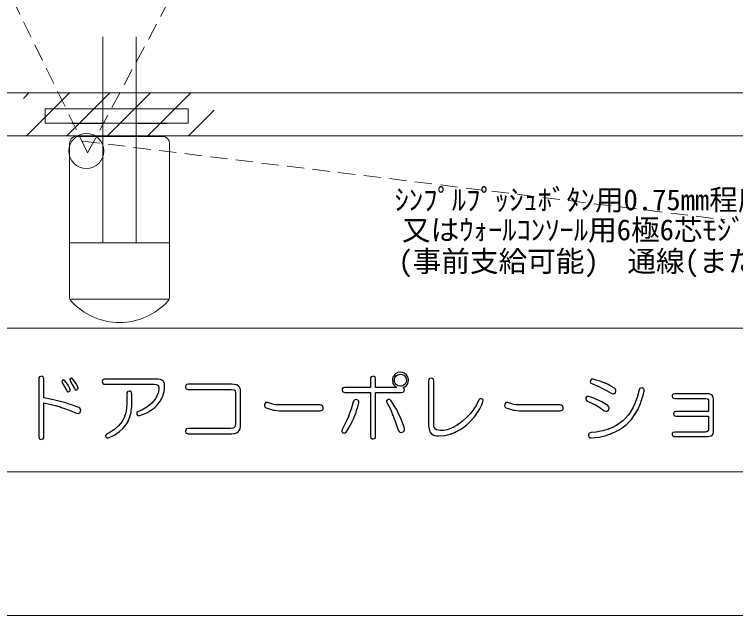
# Model space of a CAD drawing. Units: millimetres, scale not verified. Extents: x -6147 to 6028, y -4253 to 4222.
# Drawn here: x -4529 to -3018, y -4253 to -2993 of the extents above; entities that cross this region are included whole.
import ezdxf
from ezdxf.enums import TextEntityAlignment as Align

# ---------------------------------------------------------------- set-up
doc = ezdxf.new("R2010")
doc.units = ezdxf.units.MM
doc.header["$LTSCALE"] = 30
doc.linetypes.add('DASHED1', pattern=[1.8, 1.2, -0.6])
for name, color, linetype, lineweight in [('0-0', 7, 'Continuous', 18), ('0-2__2-4_', 7, 'Continuous', 18), ('0-4__7-0_ジャムアングル', 7, 'Continuous', 18), ('0-9__A-2_', 7, 'Continuous', 18), ('0-C__A-3_', 7, 'Continuous', 18), ('0-D__2-3_配線', 7, 'DASHED1', 18)]:
    doc.layers.add(name, color=color, linetype=linetype, lineweight=lineweight)
doc.layers.add('0-3__0-0_枠線', color=7, linetype='Continuous')
doc.styles.add('ＭＳ ゴシック', font='')
doc.styles.get('ＭＳ ゴシック').set_extended_font_data('MS Gothic')

msp = doc.modelspace()

# ---------------------------------------------------------------- linework, layer by layer
at = {"layer": '0-0'}
for p, q in [((-4399.03, -3248.76), (-4219.03, -3248.76)), ((-4414.03, -3263.76), (-4414.03, -3584.13)), ((-4204.03, -3263.76), (-4204.03, -3584.13)), ((-4204.03, -3471.76), (-4414.03, -3471.76)), ((-4274, -3471.76), (-4344.03, -3471.76)), ((-4205.13, -3589.76), (-4412.93, -3589.76))]:
    msp.add_line(p, q, dxfattribs=at)
at = {"layer": '0-0', "color": 6}
for p, q in [((-6146.69, -3650.84), (6003.71, -3650.84)), ((-6146.69, -3951.85), (-1050.13, -3951.85)), ((6027.79, -4252.87), (-6146.69, -4252.87))]:
    msp.add_line(p, q, dxfattribs=at)
at = {"layer": '0-0'}
for centre, radius, start, end in [((-4399.03, -3263.76), 15, 90, 180), ((-4219.03, -3263.76), 15, 0, 90), ((-4399.03, -3584.13), 15, 180, 222.46372), ((-4309.03, -3501.76), 137, 222.46372, 317.53628), ((-4219.03, -3584.13), 15, 317.53628, 0)]:
    msp.add_arc(centre, radius, start, end, dxfattribs=at)
at = {"layer": '0-2__2-4_', "color": 5}
for p, q in [((-4510.65, -3169.27), (-4498.91, -3157.53)), ((-4504.06, -3247.53), (-4414.06, -3157.53)), ((-4419.21, -3247.53), (-4329.21, -3157.53)), ((-4334.36, -3247.53), (-4244.36, -3157.53)), ((-4249.5, -3247.53), (-4159.5, -3157.53)), ((-4164.65, -3247.53), (-4110.65, -3193.53))]:
    msp.add_line(p, q, dxfattribs=at)
at = {"layer": '0-3__0-0_枠線'}
msp.add_line((-4293.6, -3786.09), (-4293.9, -3788.92), dxfattribs=at)
for points in [[(-3783.04, -3774.62), (-3836.69, -3774.62), (-3840.26, -3775.36), (-3841.16, -3775.96), (-3842.2, -3777.6), (-3842.65, -3779.98), (-3841.75, -3783.26), (-3841.16, -3784.01), (-3839.22, -3785.05), (-3836.69, -3785.35), (-3783.04, -3785.35), (-3783.04, -3876.55), (-3782.29, -3880.13), (-3781.69, -3881.03), (-3780.05, -3882.22), (-3777.67, -3882.52), (-3774.39, -3881.62), (-3773.65, -3881.03), (-3772.6, -3879.24), (-3772.3, -3876.55), (-3772.3, -3785.35), (-3718.06, -3785.35), (-3714.48, -3784.6), (-3713.59, -3784.01), (-3712.39, -3782.37), (-3712.09, -3779.98), (-3712.69, -3777.3), (-3714.48, -3775.21), (-3711.2, -3773.72), (-3708.52, -3771.64), (-3705.54, -3767.76), (-3704.94, -3766.27), (-3704.05, -3763.14), (-3703.75, -3759.71), (-3704.35, -3754.65), (-3704.94, -3753.16), (-3706.43, -3750.32), (-3708.52, -3747.79), (-3712.39, -3744.96), (-3713.88, -3744.21)], [(-3713.88, -3744.21), (-3717.01, -3743.32), (-3720.44, -3743.02), (-3725.51, -3743.77), (-3727, -3744.21), (-3729.83, -3745.7), (-3732.36, -3747.79), (-3735.2, -3751.67), (-3735.94, -3753.16), (-3736.83, -3756.29), (-3737.13, -3759.71), (-3736.39, -3764.78), (-3735.94, -3766.27), (-3734.45, -3769.1), (-3732.36, -3771.64), (-3729.98, -3773.57), (-3727.59, -3774.62), (-3772.3, -3774.62), (-3772.3, -3757.33), (-3773.05, -3753.75), (-3773.65, -3752.86), (-3775.28, -3751.81), (-3777.67, -3751.37), (-3780.95, -3752.26), (-3781.69, -3752.86), (-3782.74, -3754.8), (-3783.04, -3757.33), (-3783.04, -3774.62)], [(-4478.3, -3757.33), (-4478.3, -3877.75), (-4477.55, -3881.32), (-4476.96, -3882.22), (-4475.32, -3883.41), (-4472.94, -3883.71), (-4469.66, -3882.81), (-4468.91, -3882.22), (-4467.87, -3880.43), (-4467.57, -3877.75), (-4467.57, -3806.81), (-4449.54, -3810.98), (-4443.58, -3812.62), (-4431.8, -3816.2), (-4432.84, -3815.9), (-4420.03, -3820.37), (-4415.85, -3821.86), (-4407.36, -3825.29), (-4399.02, -3828.86), (-4394.99, -3829.31), (-4393.95, -3829.01), (-4392.01, -3827.82), (-4390.67, -3825.88), (-4390.37, -3821.86), (-4390.67, -3820.67), (-4392.01, -3818.58), (-4394.25, -3816.94), (-4403.93, -3813.07), (-4407.36, -3811.87), (-4414.36, -3809.64), (-4421.67, -3807.4), (-4436.27, -3803.38), (-4441.79, -3802.04), (-4454.01, -3799.36), (-4467.57, -3796.67), (-4467.57, -3757.33), (-4468.31, -3753.75), (-4468.91, -3752.86), (-4470.55, -3751.81), (-4472.94, -3751.37)], [(-4472.94, -3751.37), (-4476.21, -3752.26), (-4476.96, -3752.86), (-4478, -3754.8), (-4478.3, -3757.33)], [(-4233.69, -3757.33), (-4340.4, -3757.33), (-4343.23, -3758.07), (-4343.98, -3758.67), (-4344.87, -3760.31), (-4345.17, -3762.69), (-4344.42, -3765.97), (-4343.98, -3766.72), (-4342.49, -3767.76), (-4340.4, -3768.06), (-4236.67, -3768.06), (-4232.35, -3768.51), (-4228.92, -3769.85), (-4227.14, -3772.23), (-4226.54, -3775.81), (-4227.58, -3783.86), (-4228.33, -3786.54), (-4230.56, -3792.05), (-4230.27, -3791.61), (-4233.54, -3797.72), (-4234.89, -3799.8), (-4238.02, -3803.83), (-4241.44, -3808), (-4251.58, -3816.35), (-4255.15, -3818.58), (-4262.46, -3822.46), (-4270.06, -3825.29), (-4272.59, -3827.52), (-4273.04, -3830.65), (-4271.25, -3833.04), (-4270.5, -3833.48), (-4268.72, -3833.93), (-4266.48, -3833.63), (-4255.45, -3829.46), (-4252.03, -3827.97), (-4245.62, -3824.54), (-4246.21, -3824.84), (-4239.8, -3820.67), (-4237.87, -3819.18), (-4234.14, -3816.05)], [(-4234.14, -3816.05), (-4230.71, -3812.77), (-4223.41, -3802.93), (-4221.62, -3799.65), (-4218.34, -3792.8), (-4218.64, -3793.39), (-4216.26, -3785.65), (-4215.66, -3783.11), (-4214.91, -3777.75), (-4214.62, -3772.23), (-4215.06, -3766.87), (-4215.36, -3765.38), (-4216.26, -3763.14), (-4217.6, -3761.5), (-4221.47, -3758.97), (-4223.41, -3758.37), (-4228.03, -3757.63), (-4233.69, -3757.33)], [(-3572.7, -3828.42), (-3576.13, -3832.29), (-3579.56, -3836.02), (-3590.74, -3846.15), (-3594.61, -3849.13), (-3601.92, -3854.2), (-3599.53, -3852.71), (-3609.37, -3858.37), (-3608.47, -3857.92), (-3619.2, -3862.4), (-3622.63, -3863.44), (-3629.78, -3864.78), (-3636.79, -3865.23), (-3644.54, -3863.89), (-3647.07, -3862.25), (-3649.16, -3859.56), (-3649.61, -3858.52), (-3650.35, -3856.14), (-3650.5, -3853.31), (-3650.5, -3761.5), (-3651.25, -3757.92), (-3651.84, -3757.03), (-3653.48, -3755.99), (-3655.87, -3755.54), (-3659.14, -3756.43), (-3659.89, -3757.03), (-3660.93, -3758.97), (-3661.23, -3761.5)], [(-3661.23, -3761.5), (-3661.23, -3856.29), (-3659.74, -3865.38), (-3658.7, -3867.76), (-3655.57, -3871.79), (-3655.87, -3871.49), (-3651.1, -3874.62), (-3649.16, -3875.36), (-3644.84, -3876.26), (-3639.77, -3876.55), (-3626.36, -3875.36), (-3621.89, -3874.47), (-3613.24, -3871.93), (-3616.07, -3872.83), (-3604.6, -3868.36), (-3605.64, -3868.8), (-3593.42, -3861.95), (-3589.4, -3859.12), (-3581.35, -3852.86), (-3573.6, -3845.56), (-3565.7, -3836.76), (-3563.17, -3833.48), (-3558.55, -3826.78), (-3558.99, -3827.37), (-3554.22, -3819.48), (-3552.74, -3816.79), (-3550.05, -3810.98), (-3547.37, -3805.02), (-3546.92, -3801.89), (-3547.22, -3801), (-3548.41, -3799.5), (-3550.35, -3798.46), (-3553.93, -3798.46), (-3556.31, -3800.85), (-3561.23, -3811.13), (-3563.17, -3814.41), (-3566.89, -3820.67), (-3566.6, -3820.07), (-3571.22, -3826.48), (-3572.7, -3828.42)], [(-4073.74, -3768.06), (-4165.54, -3768.06), (-4168.52, -3768.8), (-4169.27, -3769.4), (-4170.31, -3771.04), (-4170.91, -3773.42), (-4169.86, -3776.7), (-4169.27, -3777.45), (-4167.63, -3778.49), (-4165.54, -3778.79), (-4074.93, -3778.79), (-4069.42, -3779.68), (-4068.22, -3780.43), (-4066.58, -3782.51), (-4065.99, -3785.35), (-4065.99, -3851.52), (-4067.48, -3857.33), (-4068.67, -3858.67), (-4071.95, -3860.46), (-4076.72, -3861.06), (-4165.54, -3861.06), (-4168.52, -3861.8), (-4169.27, -3862.4), (-4170.31, -3864.04), (-4170.91, -3866.42), (-4169.86, -3869.7), (-4169.27, -3870.44), (-4167.63, -3871.49), (-4165.54, -3871.79), (-4074.33, -3871.79), (-4067.78, -3871.19), (-4065.99, -3870.59), (-4062.71, -3869.1), (-4060.03, -3867.02), (-4057.04, -3862.84), (-4056.45, -3861.2), (-4055.55, -3857.48), (-4055.26, -3853.31), (-4055.26, -3782.96), (-4055.85, -3778.34)], [(-4055.85, -3778.34), (-4056.3, -3777), (-4057.64, -3774.47), (-4059.43, -3772.23), (-4063.45, -3769.7), (-4065.09, -3769.1), (-4068.97, -3768.36), (-4073.74, -3768.06)], [(-3228.05, -3829.76), (-3229.84, -3832.59), (-3223.14, -3821.11), (-3223.73, -3822.16), (-3217.47, -3808.45), (-3215.68, -3803.53), (-3212.41, -3793.25), (-3209.57, -3782.37), (-3209.57, -3779.24), (-3210.02, -3778.34), (-3211.51, -3776.85), (-3213.75, -3775.81), (-3217.17, -3776.11), (-3218.07, -3776.55), (-3219.41, -3777.89), (-3220.3, -3779.98)], [(-4293.9, -3788.92), (-4293.9, -3809.79), (-4295.1, -3823.5), (-4295.99, -3827.82), (-4298.52, -3835.87), (-4298.22, -3835.12), (-4302.1, -3843.17), (-4303.59, -3845.85), (-4307.17, -3850.62), (-4311.19, -3855.09), (-4319.68, -3862.69), (-4322.81, -3864.93), (-4329.22, -3869.25), (-4336.23, -3872.98), (-4338.16, -3875.21), (-4338.02, -3878.34), (-4335.63, -3880.73), (-4332.05, -3880.73), (-4320.28, -3874.92), (-4316.55, -3872.53), (-4309.25, -3867.17), (-4302.25, -3861.06), (-4295.54, -3853.31), (-4293.75, -3850.32), (-4290.33, -3844.07), (-4291.37, -3846.3), (-4287.64, -3837.21), (-4287.94, -3838.1), (-4284.96, -3827.23), (-4284.36, -3823.35), (-4283.47, -3815), (-4283.17, -3806.21), (-4283.17, -3788.92), (-4283.92, -3784.9), (-4284.51, -3784.01), (-4286.15, -3782.81), (-4288.54, -3782.37), (-4291.82, -3783.26), (-4292.56, -3784.01), (-4293.6, -3786.09)], [(-3220.3, -3779.98), (-3224.48, -3795.78), (-3226.26, -3800.7), (-3228.65, -3806.96), (-3234.16, -3818.73), (-3233.57, -3817.69), (-3240.42, -3829.16), (-3242.96, -3832.59), (-3248.47, -3839.15), (-3254.28, -3844.96), (-3264.42, -3852.41), (-3267.99, -3854.5), (-3275.74, -3858.52), (-3273.06, -3857.33), (-3284.09, -3861.95), (-3283.05, -3861.5), (-3296.01, -3865.53), (-3300.63, -3866.57), (-3310.32, -3868.21), (-3320.45, -3869.4), (-3324.03, -3870.59), (-3324.92, -3871.19), (-3325.97, -3872.98), (-3326.42, -3875.36), (-3325.52, -3878.34), (-3324.92, -3879.09), (-3322.99, -3880.13), (-3320.45, -3880.73), (-3303.76, -3878.79), (-3298.4, -3877.75), (-3291.54, -3875.96), (-3278.28, -3871.64), (-3279.47, -3872.08), (-3266.06, -3865.97), (-3261.73, -3863.59), (-3253.69, -3858.22), (-3245.94, -3852.11), (-3236.4, -3841.68), (-3233.42, -3837.96), (-3228.05, -3829.76)], [(-3076.44, -3788.33), (-3145.59, -3788.33), (-3148.87, -3789.07), (-3149.62, -3789.52), (-3150.66, -3791.01), (-3150.96, -3793.1), (-3150.21, -3796.08), (-3149.62, -3796.67), (-3147.98, -3797.57), (-3145.59, -3797.87), (-3080.62, -3797.87), (-3077.04, -3798.76), (-3076.15, -3799.36), (-3074.95, -3801.29), (-3074.65, -3803.83), (-3074.65, -3825.29), (-3142.61, -3825.29), (-3145.89, -3826.03), (-3146.64, -3826.48), (-3147.68, -3827.97), (-3147.98, -3830.06), (-3147.23, -3833.04), (-3146.64, -3833.63), (-3145, -3834.53), (-3142.61, -3834.83), (-3074.65, -3834.83), (-3074.65, -3862.25), (-3075.55, -3865.82), (-3076.29, -3866.72), (-3078.38, -3867.91), (-3081.21, -3868.21), (-3145.59, -3868.21), (-3148.87, -3868.95), (-3149.62, -3869.4), (-3150.66, -3870.89), (-3150.96, -3872.98), (-3150.21, -3875.96), (-3149.62, -3876.55), (-3147.98, -3877.45), (-3145.59, -3877.75)], [(-3145.59, -3877.75), (-3076.44, -3877.75), (-3069.29, -3876.41), (-3067.05, -3874.77), (-3065.12, -3872.08), (-3064.67, -3871.04), (-3064.07, -3868.66), (-3063.92, -3865.82), (-3063.92, -3800.25), (-3065.41, -3793.39), (-3067.05, -3791.31), (-3069.88, -3789.52), (-3070.93, -3789.07), (-3073.46, -3788.48), (-3076.44, -3788.33)]]:
    msp.add_lwpolyline(points, dxfattribs=at)
for points in [[(-3707.92, -3759.71), (-3708.37, -3763.44), (-3708.82, -3764.63), (-3709.86, -3766.72), (-3711.5, -3768.65), (-3714.48, -3770.89), (-3715.52, -3771.34), (-3717.91, -3772.08), (-3720.44, -3772.23), (-3724.17, -3771.79), (-3725.36, -3771.34), (-3727.45, -3770.29), (-3729.38, -3768.65), (-3731.62, -3765.67), (-3732.07, -3764.63), (-3732.66, -3762.25), (-3732.96, -3759.71), (-3732.51, -3755.99), (-3732.07, -3754.8), (-3730.87, -3752.71), (-3729.38, -3750.77), (-3726.4, -3748.54), (-3725.36, -3748.09), (-3722.97, -3747.49), (-3720.44, -3747.19), (-3716.72, -3747.64), (-3715.52, -3748.09), (-3713.44, -3749.28), (-3711.5, -3750.77), (-3709.26, -3753.75), (-3708.82, -3754.8), (-3708.07, -3757.18)], [(-4420.48, -3780.58), (-4418.54, -3783.26), (-4417.94, -3783.71), (-4416.6, -3784.01), (-4415.11, -3783.56), (-4413.17, -3782.07), (-4412.87, -3781.32), (-4412.73, -3779.39), (-4413.32, -3777), (-4417.05, -3770.29), (-4418.24, -3768.21), (-4420.77, -3764.33), (-4423.46, -3760.91), (-4425.99, -3759.41), (-4428.82, -3759.71), (-4430.16, -3762.25), (-4429.42, -3765.08), (-4424.8, -3772.23)], [(-4403.78, -3777), (-4401.85, -3779.53), (-4401.1, -3779.98), (-4399.46, -3780.13), (-4397.82, -3779.39), (-4396.03, -3777), (-4396.63, -3773.42), (-4400.65, -3766.12), (-4401.99, -3763.89), (-4404.68, -3760.01), (-4407.36, -3756.73), (-4409.45, -3755.69), (-4412.13, -3756.14), (-4413.47, -3758.52), (-4412.73, -3760.91), (-4408.11, -3768.51)], [(-3319.26, -3766.87), (-3303.46, -3773.57), (-3298.4, -3776.11), (-3288.41, -3781.47), (-3278.73, -3787.14), (-3275, -3788.33), (-3273.81, -3788.33), (-3271.72, -3787.58), (-3269.78, -3785.94), (-3268.59, -3781.77), (-3268.74, -3780.58), (-3269.63, -3778.34), (-3271.57, -3776.41), (-3281.56, -3770.59), (-3285.13, -3768.8), (-3292.73, -3765.38), (-3291.99, -3765.67), (-3300.63, -3762.25), (-3303.61, -3761.2), (-3309.87, -3759.27), (-3316.28, -3757.33), (-3319.86, -3757.78), (-3322.24, -3760.31), (-3322.39, -3763.44), (-3322.09, -3764.33), (-3321.05, -3765.82)], [(-3888.74, -3811.58), (-3973.39, -3811.58), (-3980.55, -3811.28), (-3982.63, -3810.98), (-3986.51, -3810.24), (-3990.09, -3809.19), (-3998.43, -3806.21), (-4001.56, -3806.21), (-4002.46, -3806.66), (-4003.95, -3808.15), (-4004.99, -3810.38), (-4005.14, -3813.37), (-4004.84, -3814.26), (-4003.8, -3816.05), (-4002.01, -3817.54), (-3993.66, -3820.52), (-3986.96, -3822.31), (-3984.57, -3822.75), (-3979.5, -3823.35), (-3973.99, -3823.5), (-3888.74, -3823.5), (-3884.72, -3822.6), (-3883.82, -3822.01), (-3882.63, -3820.22), (-3882.19, -3817.54), (-3883.08, -3813.96), (-3883.82, -3813.07), (-3885.91, -3812.02)], [(-3819.4, -3805.02), (-3823.72, -3820.22), (-3825.36, -3825.29), (-3829.09, -3835.27), (-3828.79, -3834.38), (-3833.41, -3845.11), (-3838.77, -3855.84), (-3842.65, -3862.84), (-3843.24, -3866.12), (-3843.09, -3867.02), (-3842.35, -3868.66), (-3840.86, -3870), (-3837.13, -3870), (-3836.09, -3869.7), (-3834.15, -3868.51), (-3832.51, -3866.42), (-3824.46, -3852.41), (-3822.08, -3847.64), (-3817.46, -3837.66), (-3817.91, -3838.55), (-3813.44, -3827.23), (-3812.1, -3823.35), (-3809.71, -3815.45), (-3807.48, -3807.4), (-3807.62, -3803.68), (-3808.07, -3802.63), (-3809.71, -3801.14), (-3812.24, -3800.25), (-3815.82, -3800.7), (-3816.72, -3801.14), (-3818.21, -3802.78)], [(-3749.06, -3806.21), (-3742.2, -3819.18), (-3740.11, -3823.8), (-3735.94, -3833.48), (-3736.24, -3832.59), (-3731.92, -3843.77), (-3730.43, -3847.64), (-3727.74, -3855.69), (-3725.21, -3864.04), (-3722.97, -3867.46), (-3721.93, -3868.21), (-3719.55, -3868.95), (-3716.86, -3868.8), (-3713.44, -3866.87), (-3712.69, -3865.82), (-3711.95, -3863.44), (-3712.09, -3860.46), (-3718.06, -3843.62), (-3720.29, -3838.25), (-3724.91, -3828.12), (-3724.46, -3829.01), (-3729.98, -3818.58), (-3731.92, -3815.15), (-3735.94, -3808.74), (-3740.11, -3802.63), (-3742.8, -3800.4), (-3743.69, -3799.95), (-3745.48, -3799.8), (-3747.27, -3800.25), (-3749.2, -3801.89), (-3749.5, -3802.63), (-3749.65, -3804.27)], [(-3385.63, -3811.58), (-3470.28, -3811.58), (-3477.43, -3811.28), (-3479.52, -3810.98), (-3483.39, -3810.24), (-3486.97, -3809.19), (-3495.31, -3806.21), (-3498.44, -3806.21), (-3499.34, -3806.66), (-3500.83, -3808.15), (-3501.87, -3810.38), (-3502.02, -3813.37), (-3501.72, -3814.26), (-3500.68, -3816.05), (-3498.89, -3817.54), (-3490.54, -3820.52), (-3483.84, -3822.31), (-3481.45, -3822.75), (-3476.39, -3823.35), (-3470.87, -3823.5), (-3385.63, -3823.5), (-3381.6, -3822.6), (-3380.71, -3822.01), (-3379.51, -3820.22), (-3379.07, -3817.54), (-3379.96, -3813.96), (-3380.71, -3813.07), (-3382.79, -3812.02)], [(-3329.39, -3803.23), (-3316.13, -3809.19), (-3311.66, -3811.58), (-3302.42, -3817.09), (-3293.03, -3823.5), (-3289.31, -3824.69), (-3288.11, -3824.69), (-3286.03, -3823.95), (-3284.09, -3822.31), (-3282.9, -3818.43), (-3283.05, -3817.24), (-3283.94, -3815), (-3285.88, -3812.77), (-3298.4, -3805.17), (-3304.51, -3802.04), (-3312.26, -3798.61), (-3314.79, -3797.57), (-3325.82, -3793.69), (-3329.39, -3794.14), (-3331.78, -3796.67), (-3331.78, -3800.4)]]:
    msp.add_lwpolyline(points, close=True, dxfattribs=at)
at = {"layer": '0-4__7-0_ジャムアングル'}
for p, q in [((-6112.51, -3157.53), (-2839.49, -3157.53)), ((-6112.51, -3247.53), (-2839.49, -3247.53))]:
    msp.add_line(p, q, dxfattribs=at)
at = {"layer": '0-9__A-2_'}
msp.add_lwpolyline([(-4464.94, -3221.06), (-4164.94, -3221.06), (-4164.94, -3191.06), (-4464.94, -3191.06)], close=True, dxfattribs=at)
at = {"layer": '0-C__A-3_'}
for p, q in [((-4344.03, -3040.39), (-4344.03, -3471.76)), ((-4274.03, -3040.39), (-4274.03, -3471.76)), ((-4344, -3221.46), (-4409, -3221.46)), ((-4209, -3221.46), (-4274, -3221.46)), ((-4274, -3471.76), (-4344.03, -3471.76))]:
    msp.add_line(p, q, dxfattribs=at)
msp.add_circle((-4378.57, -3279.45), 36.49, dxfattribs=at)
at = {"layer": '0-D__2-3_配線'}
for p, q in [((-4375.89, -3283.52), (-2645.78, -47.61)), ((-4375.89, -3283.52), (-5947.59, -60.49)), ((-4386.73, -3258.57), (-3040.57, -3423.41))]:
    msp.add_line(p, q, dxfattribs=at)

# ---------------------------------------------------------------- texts
at = {"layer": '0-2__2-4_', "color": 4, "style": 'ＭＳ ゴシック'}
for s, p in [('ｼﾝﾌﾟﾙﾌﾟｯｼｭﾎﾞﾀﾝ用0.75mm程度の2芯単線（ﾖﾘ線不可）', (-3732.76, -3416.71)), ('又はｳｫｰﾙｺﾝｿｰﾙ用6極6芯ﾓｼﾞｭﾗｰﾌﾟﾗｸﾞ付きｹｰﾌﾞﾙ', (-3717.03, -3479.62)), ('(事前支給可能)\u3000通線(または配管)※3', (-3724.59, -3545.6))]:
    msp.add_text(s, height=43.99, dxfattribs=at).set_placement(p, align=Align.BOTTOM_LEFT)

doc.saveas('drawing.dxf')
